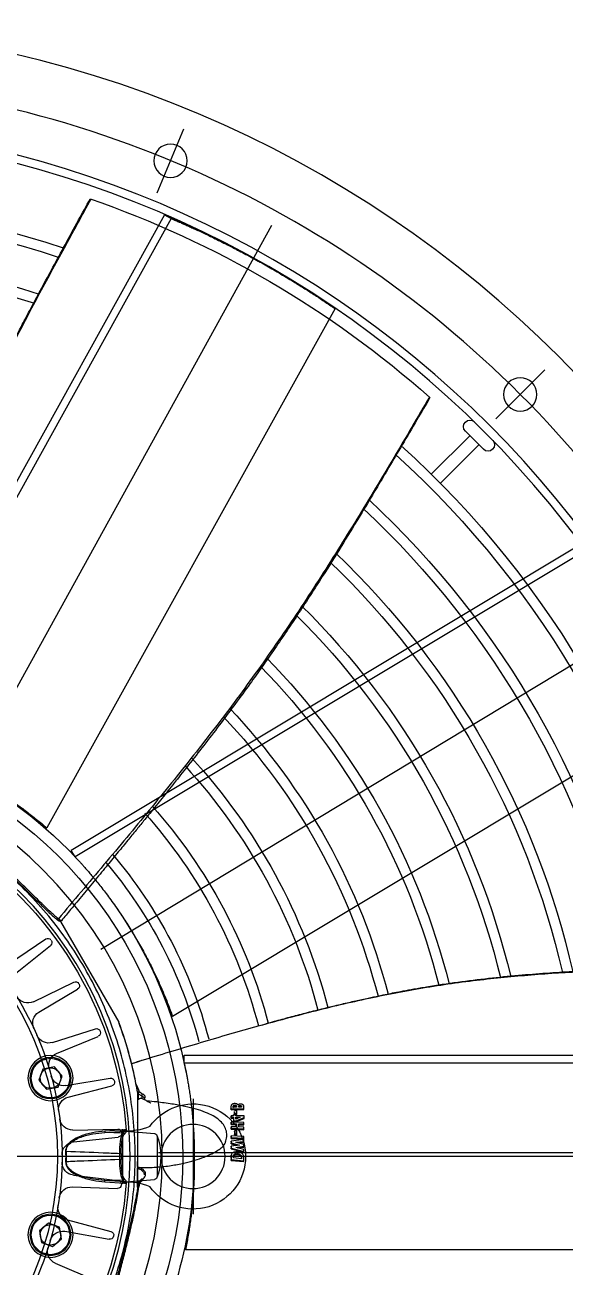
# Model space of a CAD drawing. Header units: millimetres. Extents: x 89978 to 501025, y -351975 to 835730.
# Drawn here: x 272341.7 to 272552.1, y -164184.6 to -163700.4 of the extents above; entities that cross this region are included whole.
import ezdxf

# ---------------------------------------------------------------- set-up
doc = ezdxf.new("R2010")
doc.units = ezdxf.units.MM
doc.header["$LTSCALE"] = 150
doc.linetypes.add('CENTER', pattern=[50.8, 31.75, -6.35, 6.35, -6.35])
doc.linetypes.add('DIVIDEX2', pattern=[63.5, 25.4, -12.7, 0, -12.7, 0, -12.7])
doc.layers.add('------00 Load Bank', color=3, linetype='Continuous')

# ---------------------------------------------------------------- blocks, each defined once
blk = doc.blocks.new('A$C02650c35')
at = {"color": 0, "linetype": 'CENTER'}
for p, q in [((522.5, 1085), (522.5, 0)), ((522.5, 936.62), (522.5, 726.69)), ((522.5, 936.62), (522.5, 726.69)), ((809.94, 829.94), (829.03, 849.03)), ((898.06, 698.06), (923, 708.39))]:
    blk.add_line(p, q, dxfattribs=at)
at = {"color": 0, "linetype": 'DIVIDEX2', "ltscale": 0.5}
for p, q in [((524, 698.6), (524, 956.84)), ((736.75, 897.15), (603.22, 676.12)), ((885.33, 742.6), (659.2, 617.89))]:
    blk.add_line(p, q, dxfattribs=at)
at = {"color": 0, "linetype": 'Continuous', "lineweight": 25}
for p, q in [((486.1, 940.54), (486.1, 709.05)), ((558.9, 940.25), (558.9, 708.56)), ((561.9, 940.25), (561.9, 708.56)), ((696.31, 902.43), (577.08, 704)), ((758.56, 864.7), (639.22, 666.09)), ((761.13, 863.15), (641.79, 664.55)), ((852.99, 767.31), (650.52, 655.07)), ((871.44, 737.43), (871.42, 737.48)), ((872.72, 735.12), (871.44, 737.43)), ((520.49, 731.8), (520.8, 731.84)), ((520.49, 731.8), (520.65, 731.8)), ((520.95, 726.8), (520.49, 731.8)), ((521.27, 726.84), (520.8, 731.84)), ((520.8, 731.84), (521.76, 731.84)), ((524.13, 731.8), (524.45, 731.84)), ((525.43, 726.8), (524.13, 731.8)), ((525.77, 726.83), (524.45, 731.84)), ((524.45, 731.84), (525.2, 731.83)), ((525.2, 731.83), (526.03, 728.64)), ((525.82, 729.48), (526.14, 731.8)), ((526.03, 728.64), (526.47, 731.83)), ((526.14, 731.8), (526.47, 731.83)), ((526.47, 731.83), (527.16, 731.83)), ((527.16, 731.83), (528.03, 728.64)), ((527.79, 729.52), (528.05, 731.8)), ((528.03, 728.64), (528.39, 731.83)), ((528.05, 731.8), (528.39, 731.83)), ((528.39, 731.83), (529.11, 731.82)), ((529.11, 731.82), (528.53, 726.83)), ((529.27, 731.8), (529.62, 731.82)), ((529.54, 726.8), (529.27, 731.8)), ((529.9, 726.82), (529.62, 731.82)), ((529.62, 731.82), (530.3, 731.82)), ((530.3, 731.82), (530.56, 726.82)), ((532.92, 731.8), (533.28, 731.81)), ((533.1, 726.8), (532.92, 731.8)), ((533.47, 726.81), (533.28, 731.81)), ((533.28, 731.81), (533.93, 731.81)), ((533.93, 731.81), (533.99, 729.89)), ((534.79, 731.8), (535.16, 731.81)), ((534.84, 729.87), (534.79, 731.8)), ((535.21, 729.89), (535.16, 731.81)), ((535.16, 731.81), (535.79, 731.81)), ((535.79, 731.81), (535.91, 726.81)), ((535.97, 728.73), (537.33, 731.92)), ((536.34, 728.74), (537.71, 731.93)), ((537.33, 731.92), (537.71, 731.93)), ((537.71, 731.93), (538.35, 731.93)), ((538.35, 731.93), (538.38, 728.66)), ((540.72, 726.8), (540.77, 731.8)), ((540.77, 731.8), (541.03, 731.8)), ((540.77, 731.8), (541.16, 731.79)), ((541.03, 731.8), (541.29, 731.8)), ((541.12, 726.79), (541.16, 731.79)), ((541.16, 731.79), (541.68, 731.79)), ((541.29, 731.8), (541.68, 731.79)), ((520.95, 726.8), (521.27, 726.84)), ((521.43, 726.8), (520.95, 726.8)), ((522.22, 726.84), (521.27, 726.84)), ((521.9, 726.8), (521.43, 726.8)), ((521.61, 730.9), (521.93, 730.94)), ((521.64, 730.94), (521.93, 727.74)), ((521.93, 730.94), (521.64, 730.94)), ((521.9, 726.8), (522.22, 726.84)), ((521.93, 727.74), (522.32, 727.74)), ((522.77, 730.5), (523.1, 730.54)), ((523.26, 729.24), (523.59, 729.28)), ((525.43, 726.8), (525.77, 726.83)), ((526.15, 726.8), (525.43, 726.8)), ((526.49, 726.83), (525.77, 726.83)), ((526.15, 726.8), (526.49, 726.83)), ((526.94, 730.06), (526.49, 726.83)), ((527.47, 726.8), (526.82, 729.2)), ((527.82, 726.83), (526.94, 730.06)), ((527.47, 726.8), (527.82, 726.83)), ((528.18, 726.8), (527.47, 726.8)), ((528.53, 726.83), (527.82, 726.83)), ((528.18, 726.8), (528.53, 726.83)), ((529.54, 726.8), (529.9, 726.82)), ((530.2, 726.8), (529.54, 726.8)), ((530.56, 726.82), (529.9, 726.82)), ((530.2, 726.8), (530.56, 726.82)), ((530.94, 729.04), (531.3, 729.06)), ((530.98, 728.21), (530.94, 729.04)), ((530.98, 728.21), (531.34, 728.23)), ((532.23, 728.21), (530.98, 728.21)), ((531.34, 728.23), (531.3, 729.06)), ((531.3, 729.06), (532.56, 729.06)), ((532.59, 728.23), (531.34, 728.23)), ((532.23, 728.21), (532.59, 728.23)), ((532.56, 729.06), (532.59, 728.23)), ((533.1, 726.8), (533.47, 726.81)), ((533.73, 726.8), (533.1, 726.8)), ((534.1, 726.81), (533.47, 726.81)), ((533.73, 726.8), (534.1, 726.81)), ((533.99, 729.89), (535.21, 729.89)), ((535.23, 728.99), (534.02, 728.99)), ((534.02, 728.99), (534.1, 726.81)), ((534.86, 728.97), (534.02, 728.97)), ((534.86, 728.97), (535.23, 728.99)), ((534.92, 726.8), (534.86, 728.97)), ((534.92, 726.8), (535.29, 726.81)), ((535.53, 726.8), (534.92, 726.8)), ((535.29, 726.81), (535.23, 728.99)), ((535.91, 726.81), (535.29, 726.81)), ((535.53, 726.8), (535.91, 726.81)), ((535.97, 728.73), (536.34, 728.74)), ((535.99, 727.82), (535.97, 728.73)), ((535.99, 727.82), (536.36, 727.83)), ((536.7, 727.82), (535.99, 727.82)), ((536.36, 727.83), (536.34, 728.74)), ((537.79, 727.83), (536.36, 727.83)), ((537.41, 727.82), (536.7, 727.82)), ((537.76, 730.36), (537.03, 728.66)), ((537.03, 728.66), (537.78, 728.66)), ((537.4, 728.65), (537.39, 729.5)), ((537.41, 727.82), (537.79, 727.83)), ((537.42, 726.8), (537.41, 727.82)), ((537.71, 726.8), (537.42, 726.8)), ((537.42, 726.8), (537.8, 726.8)), ((538.01, 726.8), (537.71, 726.8)), ((537.78, 728.66), (537.76, 730.36)), ((537.8, 726.8), (537.79, 727.83)), ((538.39, 726.8), (537.8, 726.8)), ((538.01, 726.8), (538.39, 726.8)), ((538.29, 727.82), (538.68, 727.82)), ((538.38, 728.66), (538.67, 728.66)), ((538.68, 727.82), (538.38, 727.83)), ((538.38, 727.83), (538.39, 726.8)), ((538.67, 728.66), (538.68, 727.82)), ((538.88, 728.21), (538.88, 729.04)), ((538.88, 729.04), (539.26, 729.04)), ((539.35, 728.21), (538.88, 728.21)), ((538.88, 728.21), (539.27, 728.21)), ((539.27, 728.21), (539.26, 729.04)), ((539.26, 729.04), (540.05, 729.04)), ((540.07, 728.2), (539.27, 728.21)), ((539.28, 728.21), (540.08, 728.2)), ((539.64, 729.04), (540, 729.04)), ((540, 729.04), (540.39, 729.04)), ((540.39, 729.04), (540.39, 728.2)), ((540.72, 726.8), (541.12, 726.79)), ((542, 726.79), (541.12, 726.79)), ((541.71, 728.97), (541.69, 727.69)), ((541.69, 727.69), (541.85, 727.69)), ((541.69, 727.69), (541.85, 727.69)), ((541.84, 728.97), (541.71, 728.97)), ((541.73, 730.89), (541.72, 729.8)), ((541.72, 729.8), (541.87, 729.8)), ((541.72, 729.8), (541.87, 729.8)), ((541.91, 730.89), (541.73, 730.89)), ((541.99, 730.37), (542.38, 730.36)), ((542.15, 728.28), (542.54, 728.27)), ((521.2, 712.5), (521.18, 712.5)), ((488.4, 709.05), (486.1, 709.05)), ((558.9, 708.56), (561.9, 708.56)), ((579.05, 702.82), (577.08, 704)), ((888.03, 703.5), (685.38, 591.17)), ((889.48, 700.88), (888.03, 703.5)), ((889.48, 700.88), (686.84, 588.55)), ((515.5, 692.92), (515.31, 692.93)), ((545.31, 692.93), (545.15, 692.92)), ((547.5, 690.4), (510.24, 690.4)), ((512.18, 690.65), (513.79, 692.06)), ((535.4, 690.47), (535.75, 690.4)), ((546.93, 690.67), (544.59, 690.67)), ((546.08, 692.07), (545.15, 692.07)), ((546.93, 690.67), (546.07, 692.07)), ((547.01, 690.67), (546.93, 690.67)), ((548.1, 690.29), (547.01, 690.67)), ((559.91, 691.76), (559.97, 691.97)), ((608.94, 688.89), (608.92, 688.89)), ((512.12, 685.34), (512.6, 685.38)), ((512.66, 677.63), (512.12, 685.34)), ((513.44, 684.65), (512.6, 685.38)), ((512.6, 685.38), (513.14, 677.67)), ((513.14, 677.67), (513.44, 684.65)), ((521.29, 683.34), (521.29, 684.04)), ((522.5, 683.34), (522.5, 662.6)), ((523.71, 683.34), (523.71, 684.04)), ((532.4, 685.38), (531.56, 684.65)), ((531.56, 684.65), (531.86, 677.67)), ((531.86, 677.67), (532.4, 685.38)), ((532.88, 685.34), (532.34, 677.63)), ((532.88, 685.34), (532.4, 685.38)), ((614.07, 660.42), (574.8, 683.09)), ((512.66, 677.63), (513.14, 677.67)), ((532.34, 677.63), (531.86, 677.67)), ((549.92, 664.71), (550.08, 663.91)), ((551.29, 665.1), (551.44, 664.32)), ((639.22, 666.09), (641.79, 664.55)), ((487.41, 657.27), (490.37, 660.82)), ((490.37, 660.82), (494.92, 660.02)), ((494.92, 660.02), (496.51, 655.69)), ((520.44, 662.37), (520.44, 662.58)), ((524.56, 662.37), (524.56, 662.58)), ((548.7, 654.89), (549.5, 659.44)), ((549.5, 659.44), (553.83, 661.03)), ((553.83, 661.03), (557.38, 658.07)), ((614.76, 659.08), (614.84, 659.04)), ((489, 652.93), (487.41, 657.27)), ((496.51, 655.69), (493.55, 652.14)), ((552.25, 651.93), (548.7, 654.89)), ((557.38, 658.07), (556.58, 653.52)), ((651.63, 653.06), (650.52, 655.07)), ((493.55, 652.14), (489, 652.93)), ((556.58, 653.52), (552.25, 651.93))]:
    blk.add_line(p, q, dxfattribs=at)
at = {"color": 0, "linetype": 'Continuous'}
for p, q in [((798.08, 828.69), (798.11, 828.71)), ((805.15, 818.08), (798.08, 825.15)), ((808.71, 818.11), (808.69, 818.08))]:
    blk.add_line(p, q, dxfattribs=at)
at = {"color": 0}
for p, q in [((799.85, 823.38), (784.83, 808.37)), ((803.38, 819.85), (788.37, 804.83)), ((530.26, 698), (514.74, 698)), ((512.5, 684.5), (513.56, 697.01)), ((532.5, 684.5), (531.44, 697.01)), ((522.5, 684.5), (511.89, 684.5)), ((515.24, 665.38), (513.14, 682.76)), ((533.11, 684.5), (522.5, 684.5)), ((528.2, 665.46), (530.08, 682.87)), ((532.8, 665.16), (533.2, 682.66)), ((493.33, 662.09), (490.23, 679.32)), ((497.83, 663.1), (493.28, 680)), ((510.65, 665.02), (510.03, 682.52)), ((545.64, 663.4), (549.98, 680.36)), ((550.15, 662.45), (553.04, 679.72)), ((480.92, 658.36), (474, 674.44)), ((562.61, 658.87), (569.32, 675.05)), ((566.94, 657.29), (572.25, 673.97)), ((578.77, 651.98), (587.71, 667.03)), ((582.83, 649.8), (590.46, 665.55)), ((593.78, 642.86), (604.77, 656.49)), ((597.48, 640.12), (607.28, 654.63))]:
    blk.add_line(p, q, dxfattribs=at)
at = {"color": 0, "linetype": 'CENTER', "ltscale": 3}
blk.add_line((545, 712), (500, 712), dxfattribs=at)
at = {"color": 0, "linetype": 'Continuous', "lineweight": 25, "flags": 128}
blk.add_lwpolyline([(522.69, 726.84), (522.85, 726.86), (523.02, 726.89)], dxfattribs=at)
at = {"color": 0}
for centre, radius in [((522.5, 542.5), 441), ((522.5, 542.5), 403), ((522.5, 542.5), 399.8), ((819.48, 839.48), 6.5), ((819.48, 839.48), 6.5), ((522.5, 712), 12.5), ((910.53, 703.23), 6.5), ((910.53, 703.23), 6.5), ((522.5, 542.5), 157.5), ((522.5, 542.5), 116.82)]:
    blk.add_circle(centre, radius, dxfattribs=at)
at = {"color": 0, "linetype": 'CENTER'}
blk.add_circle((522.5, 542.5), 420, dxfattribs=at)
blk.add_circle((522.5, 542.5), 420, dxfattribs=at)
at = {"color": 0, "linetype": 'Continuous', "lineweight": 25}
for centre, radius in [((522.5, 542.5), 145), ((491.96, 656.48), 8.8), ((491.96, 656.48), 8), ((491.96, 656.48), 7.6), ((553.04, 656.48), 8.8), ((553.04, 656.48), 8), ((553.04, 656.48), 7.6)]:
    blk.add_circle(centre, radius, dxfattribs=at)
at = {"color": 0}
for centre, radius, start, end in [((522.5, 542.5), 373.5, 42.1171, 78.6292), ((522.5, 542.5), 369.5, 42.2436, 78.5201), ((522.5, 542.5), 349.5, 42.9044, 77.9495), ((522.5, 542.5), 345.5, 43.0419, 77.8319), ((522.5, 542.5), 325.5, 43.7524, 77.2394), ((522.5, 542.5), 321.5, 43.8985, 77.1218), ((522.5, 542.5), 301.5, 44.6444, 76.5541), ((522.5, 542.5), 297.5, 44.7958, 76.4472), ((522.5, 542.5), 277.5, 45.5549, 75.9667), ((522.5, 542.5), 273.5, 45.7065, 75.8843), ((522.5, 542.5), 395, 19.1258, 41.5122), ((522.5, 542.5), 253.5, 46.465, 75.5604), ((522.5, 542.5), 249.5, 46.6173, 75.513), ((522.5, 542.5), 225.5, 47.5546, 75.3445), ((522.5, 542.5), 229.5, 47.3942, 75.3579), ((522.5, 542.5), 205.5, 48.3996, 75.3621), ((522.5, 542.5), 201.5, 48.3996, 75.3621), ((522.5, 712), 20.5, 304.6067, 235.3934), ((522.5, 542.5), 181.5, 49.5657, 75.3621), ((522.5, 542.5), 177.5, 49.7845, 75.3621), ((514.74, 696.8), 1.2, 89.9999, 169.9999), ((522.5, 678.18), 21.32, 66.4167, 113.5835), ((530.26, 696.8), 1.2, 10.0001, 89.9999), ((490.04, 686.44), 22.55, 355.4191, 22.6504), ((554.96, 686.44), 22.55, 157.3496, 184.581), ((511.53, 682.57), 1.5, 94.4788, 182.0188), ((511.65, 682.58), 1.5, 6.8882, 94.4282), ((531.57, 682.71), 1.5, 86.297, 173.8369), ((531.7, 682.7), 1.5, 358.7064, 86.2464), ((491.71, 679.58), 1.5, 102.6606, 190.2006), ((491.83, 679.61), 1.5, 15.07, 102.61), ((551.44, 679.99), 1.5, 78.1152, 165.6551), ((551.56, 679.96), 1.5, 350.5246, 78.0645), ((570.71, 674.47), 1.5, 69.9334, 157.4733), ((570.82, 674.43), 1.5, 342.3428, 69.8827), ((505.65, 664.84), 5, 277.8422, 2.0188), ((520.2, 665.98), 5, 186.8882, 271.0648), ((523.23, 666), 5, 269.6604, 353.8369), ((537.8, 665.05), 5, 178.7064, 262.883), ((540.8, 664.64), 5, 261.4785, 345.6551), ((589, 666.27), 1.5, 61.7515, 149.2915), ((589.11, 666.21), 1.5, 334.161, 61.7009), ((522.5, 542.5), 118.5, 90, 128.0234), ((488.41, 661.2), 5, 286.024, 10.2006), ((502.66, 664.4), 5, 195.07, 279.2466), ((522.5, 542.5), 118.5, 51.9766, 90), ((555.09, 661.62), 5, 170.5246, 254.7012), ((558, 660.79), 5, 253.2967, 337.4733), ((522.5, 542.5), 369.5, 342.2436, 18.5201), ((522.5, 542.5), 373.5, 342.1171, 18.6292), ((485.51, 660.33), 5, 203.2519, 287.4284), ((571.71, 655.77), 5, 162.3428, 246.5194), ((605.94, 655.54), 1.5, 53.5697, 141.1097), ((606.03, 655.47), 1.5, 325.9791, 53.5191), ((574.47, 654.53), 5, 245.1149, 329.2915), ((587.33, 647.62), 5, 154.161, 238.3375), ((522.5, 542.5), 349.5, 342.9044, 17.9495), ((522.5, 542.5), 353.5, 342.8241, 18.0662), ((522.5, 542.5), 353.5, 342.8241, 18.0662)]:
    blk.add_arc(centre, radius, start, end, dxfattribs=at)
at = {"color": 0, "linetype": 'Continuous'}
for centre, start, end in [((799.85, 826.92), 135, 225), ((799.88, 826.95), 45.7211, 135), ((806.95, 819.88), 315, 44.2789), ((806.92, 819.85), 225, 315)]:
    blk.add_arc(centre, 2.5, start, end, dxfattribs=at)
at = {"color": 0, "linetype": 'Continuous', "lineweight": 25}
for centre, radius, start, end in [((522.5, 542.5), 170, 86.2622, 117.3611), ((522.5, 542.5), 165.5, 0.0003, 205.5882), ((522.5, 542.5), 170, 55.2614, 78.9879), ((522.5, 542.5), 143.8, 94.0829, 145.9171), ((513.96, 684.65), 0.52, 97.0684, 180.3842), ((522.5, 542.5), 141.54, 89.5083, 90.4917), ((522.5, 542.5), 140.84, 90, 90.4917), ((522.5, 542.5), 140.84, 89.5083, 90), ((531.04, 684.65), 0.52, 359.6158, 82.9316), ((522.5, 542.5), 143.8, 34.0829, 85.9171), ((522.5, 542.5), 170, 25.2614, 46.6379), ((491.96, 656.48), 4, 140.1169, 200.1169), ((491.96, 656.48), 4, 80.1169, 140.1169), ((491.96, 656.48), 4, 20.1169, 80.1169), ((522.5, 542.5), 120.1, 90, 90.9834), ((522.5, 542.5), 119.89, 89.0166, 90.9834), ((522.5, 542.5), 120.1, 89.0166, 90), ((553.04, 656.48), 4, 110.1169, 170.1169), ((553.04, 656.48), 4, 50.1169, 110.1169), ((553.04, 656.48), 4, 350.1169, 50.1169), ((491.96, 656.48), 4, 200.1169, 260.1169), ((491.96, 656.48), 4, 260.1169, 320.1169), ((491.96, 656.48), 4, 320.1169, 20.1169), ((553.04, 656.48), 4, 170.1169, 230.1169), ((553.04, 656.48), 4, 290.1169, 350.1169), ((553.04, 656.48), 4, 230.1169, 290.1169)]:
    blk.add_arc(centre, radius, start, end, dxfattribs=at)
for points, knots in [([(573.49, 737.89), (575.35, 744.68), (579.23, 758.83), (584.32, 780.49), (588.63, 802.81), (591.64, 824.81), (593.62, 846.41), (594.87, 867.62), (595.66, 888.87), (596.17, 909.82), (596.5, 923.7), (596.66, 930.48)], [0, 0, 0, 0, 0.1081379, 0.2251135, 0.3413954, 0.4570616, 0.5657729, 0.6743483, 0.7829008, 0.8914823, 0.994843, 0.994843, 0.994843, 0.994843]), ([(573.57, 737.92), (573.75, 738.58), (574.51, 741.26), (575.79, 745.94), (577.42, 752.03), (579.04, 758.25), (580.54, 764.25), (581.92, 769.99), (583.13, 775.19), (584.19, 779.99), (585.06, 784.09), (585.76, 787.48), (586.39, 790.65), (587.05, 794.11), (587.82, 798.29), (589.05, 805.39), (590.51, 815.09), (591.99, 827.03), (593.14, 838.53), (594, 849.4), (594.55, 857.82), (594.91, 864.37), (595.18, 869.63), (595.45, 875.86), (595.73, 883.09), (596, 891.26), (596.26, 900.36), (596.52, 910.38), (596.76, 920.5), (596.94, 927.29), (597.02, 930.41)], [0, 0, 0, 0, 0.0105993, 0.042715, 0.074456, 0.1073437, 0.1413731, 0.1694151, 0.1979263, 0.223438, 0.2448649, 0.2622189, 0.2766961, 0.2944954, 0.3162608, 0.341978, 0.4051023, 0.466824, 0.5267457, 0.5825963, 0.6340774, 0.6563171, 0.6830925, 0.7149493, 0.751887, 0.7939052, 0.84012, 0.8912343, 0.9472267, 0.994836, 0.994836, 0.994836, 0.994836]), ([(818.28, 804.3), (815.39, 802.6), (809.22, 799), (800.15, 793.68), (791.45, 788.55), (783.85, 784.04), (777.37, 780.16), (769.58, 775.46), (760.06, 769.63), (747.64, 761.86), (734.39, 753.31), (720.42, 743.91), (706.09, 733.81), (691.23, 722.8), (678.95, 713.32), (669.63, 705.96), (663.64, 701.18), (658.2, 696.79), (653.6, 693.06), (649.52, 689.73), (645.5, 686.44), (641, 682.74), (635.9, 678.54), (630.35, 673.95), (624.56, 669.16), (619.21, 664.74), (615.82, 661.93), (614.38, 660.74)], [0.004054, 0.004054, 0.004054, 0.004054, 0.044055, 0.0892389, 0.1294144, 0.1645669, 0.1946506, 0.2196261, 0.2731864, 0.3280385, 0.3947317, 0.4616638, 0.5294155, 0.6044734, 0.683072, 0.7151603, 0.7467466, 0.7747501, 0.7989803, 0.8176563, 0.837837, 0.8611081, 0.8874794, 0.916906, 0.9473172, 0.9775846, 1, 1, 1, 1]), ([(818.46, 804.1), (810.63, 799.51), (794.69, 790.16), (770.79, 775.85), (746.91, 760.95), (723.47, 745.46), (700.78, 729.22), (678.82, 712.32), (657.39, 694.99), (636.21, 677.33), (622.16, 665.47), (615.12, 659.54)], [0.0040453, 0.0040453, 0.0040453, 0.0040453, 0.1120904, 0.224186, 0.3362006, 0.4480891, 0.5598872, 0.6697434, 0.7797254, 0.8898282, 1, 1, 1, 1]), ([(871.42, 737.48), (870.94, 738.34), (869.97, 740.05), (868.43, 742.73), (866.83, 745.48), (865.14, 748.31), (863.21, 751.5), (861, 755.06), (858.48, 759.03), (855.82, 763.1), (853.93, 765.9), (852.99, 767.31)], [0, 0, 0, 0, 0.098219, 0.196459, 0.294698, 0.393098, 0.491499, 0.618442, 0.745384, 0.872692, 1, 1, 1, 1]), ([(559.91, 691.77), (562.13, 699.15), (566.58, 713.9), (571.18, 729.26), (573.33, 737.29), (573.49, 737.89)], [0, 0, 0, 0, 0.481211, 0.961441, 1, 1, 1, 1]), ([(888.03, 703.5), (888.02, 703.51), (888.01, 703.53), (887.94, 703.7), (887.83, 703.97), (887.67, 704.34), (887.43, 704.87), (887.11, 705.61), (886.68, 706.61), (886.15, 707.79), (885.55, 709.15), (884.85, 710.7), (884.06, 712.42), (883.18, 714.33), (882.18, 716.44), (881.08, 718.76), (879.84, 721.29), (878.5, 724.01), (877.13, 726.71), (875.76, 729.37), (874.41, 731.95), (872.98, 734.62), (871.96, 736.49), (871.44, 737.43)], [0, 0, 0, 0, 0.03878, 0.077567, 0.116355, 0.1552, 0.194046, 0.245833, 0.297636, 0.34944, 0.401226, 0.453012, 0.504815, 0.556618, 0.608404, 0.662492, 0.7166, 0.770707, 0.824794, 0.868554, 0.912313, 0.956156, 1, 1, 1, 1]), ([(521.76, 731.84), (522.06, 731.83), (522.5, 731.82), (523.09, 731.62), (523.49, 731.32), (523.82, 730.9), (524.17, 730.24), (524.26, 729.65), (524.32, 729.27)], [0, 0, 0, 0, 0.250193, 0.375675, 0.500989, 0.626133, 0.751199, 1, 1, 1, 1]), ([(541.68, 731.79), (541.79, 731.79), (542.01, 731.79), (542.23, 731.73), (542.33, 731.7)], [0, 0, 0, 0, 0.500362, 1, 1, 1, 1]), ([(542.33, 731.7), (542.42, 731.65), (542.59, 731.56), (542.79, 731.28), (542.93, 730.91), (542.94, 730.62), (542.95, 730.48)], [0, 0, 0, 0, 0.250156, 0.500622, 0.750062, 1, 1, 1, 1]), ([(889.48, 700.88), (889.48, 700.89), (889.47, 700.91), (889.4, 701.08), (889.28, 701.35), (889.12, 701.72), (888.88, 702.26), (888.56, 703.01), (888.11, 704.01), (887.59, 705.21), (886.97, 706.59), (886.26, 708.16), (885.52, 709.76), (884.79, 711.35), (884.07, 712.87), (883.3, 714.5), (882.35, 716.48), (881.19, 718.86), (879.77, 721.72), (878.22, 724.78), (876.54, 728.04), (874.72, 731.47), (873.39, 733.91), (872.72, 735.12)], [0, 0, 0, 0, 0.038794, 0.077595, 0.116396, 0.155256, 0.194116, 0.245886, 0.297665, 0.349435, 0.401519, 0.453611, 0.505695, 0.544496, 0.583297, 0.622156, 0.661015, 0.717306, 0.773608, 0.829899, 0.886596, 0.943304, 1, 1, 1, 1]), ([(522.77, 730.5), (522.64, 730.6), (522.42, 730.78), (522.01, 730.88), (521.75, 730.89), (521.61, 730.9)], [0, 0, 0, 0, 0.360895, 0.640408, 1, 1, 1, 1]), ([(522.69, 726.84), (522.67, 726.84), (522.58, 726.82), (522.4, 726.81), (522.15, 726.8), (521.98, 726.8), (521.9, 726.8)], [0, 0, 0, 0, 0.063167, 0.373961, 0.686877, 1, 1, 1, 1]), ([(523.1, 730.54), (523.01, 730.61), (522.84, 730.76), (522.44, 730.91), (522.13, 730.93), (521.93, 730.94)], [0, 0, 0, 0, 0.248415, 0.498726, 1, 1, 1, 1]), ([(524.32, 729.27), (524.32, 728.9), (524.32, 728.34), (524.09, 727.68), (523.82, 727.29), (523.47, 726.99), (522.93, 726.84), (522.51, 726.84), (522.22, 726.84)], [0, 0, 0, 0, 0.247987, 0.37312, 0.497401, 0.622314, 0.747638, 1, 1, 1, 1]), ([(522.32, 727.74), (522.5, 727.74), (522.76, 727.75), (523.1, 727.85), (523.31, 728.03), (523.47, 728.29), (523.61, 728.7), (523.6, 729.05), (523.59, 729.28)], [0, 0, 0, 0, 0.250156, 0.375667, 0.500586, 0.625527, 0.750593, 1, 1, 1, 1]), ([(522.44, 727.75), (522.52, 727.75), (522.69, 727.76), (522.93, 727.92), (523.13, 728.2), (523.25, 728.58), (523.28, 728.94), (523.27, 729.17), (523.26, 729.24)], [0, 0, 0, 0, 0.132586, 0.315673, 0.49897, 0.682297, 0.897512, 1, 1, 1, 1]), ([(523.26, 729.24), (523.25, 729.36), (523.22, 729.67), (523.07, 730.13), (522.86, 730.38), (522.77, 730.5)], [0, 0, 0, 0, 0.245128, 0.668238, 1, 1, 1, 1]), ([(523.59, 729.28), (523.56, 729.52), (523.51, 729.87), (523.31, 730.29), (523.17, 730.46), (523.1, 730.54)], [0, 0, 0, 0, 0.498415, 0.74902, 1, 1, 1, 1]), ([(541.46, 727.69), (541.61, 727.69), (541.8, 727.7), (542.01, 727.84), (542.1, 727.97), (542.14, 728.12), (542.15, 728.23), (542.15, 728.28)], [0, 0, 0, 0, 0.5, 0.655867, 0.776779, 0.898139, 1, 1, 1, 1]), ([(542.15, 728.28), (542.14, 728.37), (542.14, 728.53), (542.06, 728.71), (541.95, 728.85), (541.82, 728.93), (541.73, 728.93), (541.71, 728.94)], [0, 0, 0, 0, 0.249514, 0.425336, 0.599722, 0.883024, 1, 1, 1, 1]), ([(541.72, 729.86), (541.73, 729.86), (541.78, 729.87), (541.85, 729.95), (541.93, 730.07), (541.98, 730.23), (541.98, 730.33), (541.99, 730.37)], [0, 0, 0, 0, 0.075084, 0.326607, 0.580052, 0.817178, 1, 1, 1, 1]), ([(541.99, 730.37), (541.98, 730.44), (541.98, 730.56), (541.92, 730.71), (541.87, 730.76), (541.84, 730.79)], [0, 0, 0, 0, 0.417609, 0.726108, 1, 1, 1, 1]), ([(542.54, 728.27), (542.54, 728.33), (542.54, 728.46), (542.49, 728.63), (542.41, 728.77), (542.27, 728.89), (542.08, 728.96), (541.92, 728.96), (541.84, 728.97)], [0, 0, 0, 0, 0.124117, 0.249017, 0.374429, 0.499969, 0.74996, 1, 1, 1, 1]), ([(541.85, 727.69), (542, 727.69), (542.18, 727.69), (542.39, 727.81), (542.48, 727.93), (542.53, 728.09), (542.54, 728.21), (542.54, 728.27)], [0, 0, 0, 0, 0.4958995, 0.6207322, 0.7464139, 0.8725816, 1, 1, 1, 1]), ([(541.87, 729.8), (541.93, 729.8), (542.04, 729.81), (542.18, 729.88), (542.28, 729.98), (542.33, 730.09), (542.37, 730.22), (542.37, 730.31), (542.38, 730.36)], [0, 0, 0, 0, 0.249435, 0.499226, 0.624652, 0.749536, 0.873948, 1, 1, 1, 1]), ([(542.38, 730.36), (542.38, 730.4), (542.37, 730.49), (542.34, 730.61), (542.29, 730.72), (542.21, 730.82), (542.07, 730.88), (541.96, 730.89), (541.91, 730.89)], [0, 0, 0, 0, 0.123522, 0.248139, 0.370579, 0.498886, 0.748791, 1, 1, 1, 1]), ([(543.1, 728.23), (543.1, 728.18), (543.09, 727.96), (543.03, 727.65), (542.9, 727.33), (542.75, 727.1), (542.58, 726.93), (542.33, 726.8), (542.13, 726.79), (542, 726.79)], [0, 0, 0, 0, 0.06266, 0.249252, 0.373609, 0.4986, 0.623723, 0.748551, 1, 1, 1, 1]), ([(542.95, 730.48), (542.95, 730.43), (542.94, 730.34), (542.92, 730.15), (542.86, 729.92), (542.74, 729.7), (542.65, 729.58), (542.6, 729.52)], [0, 0, 0, 0, 0.125463, 0.250126, 0.499927, 0.74927, 1, 1, 1, 1]), ([(542.6, 729.52), (542.68, 729.45), (542.82, 729.32), (542.99, 729.02), (543.09, 728.64), (543.1, 728.37), (543.1, 728.23)], [0, 0, 0, 0, 0.24872, 0.498434, 0.748708, 1, 1, 1, 1]), ([(518.14, 691.07), (518.17, 693.31), (518.24, 697.5), (518.89, 703.28), (519.8, 708.25), (520.92, 712.53), (522.16, 716.17), (523.47, 719.21), (524.78, 721.61), (526.03, 723.37), (527.31, 724.39), (528.91, 724.93), (530.78, 725.29), (532.96, 724.96), (534.96, 723.93), (536.78, 722.2), (538.39, 719.8), (539.8, 716.75), (541.03, 713.05), (542.1, 708.66), (543.01, 703.54), (543.68, 698.6), (543.99, 695.36), (544.1, 694.11)], [0, 0, 0, 0, 0.080739, 0.151235, 0.213353, 0.268442, 0.318269, 0.361669, 0.398556, 0.428698, 0.452315, 0.472715, 0.51153, 0.548468, 0.58504, 0.622842, 0.663507, 0.708451, 0.759052, 0.815438, 0.879842, 0.953818, 1, 1, 1, 1]), ([(521.18, 712.5), (520.22, 712.5), (518.29, 712.5), (515.26, 712.45), (512.15, 712.33), (508.93, 712.15), (505.23, 711.87), (501.78, 711.53), (498.61, 711.15), (496.2, 710.82), (493.74, 710.45), (491.23, 710.03), (488.69, 709.57), (486.97, 709.22), (486.1, 709.05)], [0, 0, 0, 0, 0.09594, 0.191903, 0.287866, 0.384015, 0.480164, 0.609768, 0.674639, 0.73951, 0.804594, 0.869678, 0.934839, 1, 1, 1, 1]), ([(558.9, 708.56), (558.88, 708.56), (558.86, 708.57), (558.68, 708.61), (558.38, 708.67), (557.97, 708.76), (557.38, 708.88), (556.56, 709.05), (555.46, 709.28), (554.15, 709.53), (552.63, 709.81), (550.91, 710.11), (548.98, 710.43), (546.85, 710.75), (544.48, 711.08), (541.86, 711.4), (538.99, 711.71), (535.9, 711.98), (532.86, 712.19), (529.92, 712.35), (527.14, 712.44), (524.66, 712.5), (523.06, 712.49), (522.47, 712.49)], [0, 0, 0, 0, 0.039863, 0.079734, 0.119605, 0.159539, 0.199473, 0.252709, 0.305962, 0.359217, 0.412452, 0.465686, 0.518937, 0.572189, 0.625422, 0.681079, 0.736756, 0.792433, 0.848089, 0.890491, 0.932892, 0.975374, 1, 1, 1, 1]), ([(608.92, 688.89), (608.1, 689.39), (606.45, 690.39), (603.83, 691.9), (601.1, 693.41), (598.24, 694.91), (594.93, 696.57), (591.79, 698.06), (588.88, 699.36), (586.64, 700.32), (584.34, 701.27), (581.98, 702.2), (579.57, 703.12), (577.91, 703.71), (577.08, 704)], [0, 0, 0, 0, 0.09594, 0.191903, 0.287866, 0.384015, 0.480164, 0.609768, 0.674639, 0.73951, 0.804594, 0.869678, 0.934839, 1, 1, 1, 1]), ([(512.16, 691.22), (512.42, 691.45), (512.93, 691.89), (513.44, 692.33), (513.69, 692.55)], [0, 0, 0, 0, 0.499828, 1, 1, 1, 1]), ([(513.69, 692.55), (514.05, 692.85), (514.6, 693.3), (515.46, 693.54), (516.15, 693.5), (516.81, 693.19), (517.38, 692.62), (517.84, 691.89), (518.04, 691.34), (518.14, 691.07)], [0, 0, 0, 0, 0.246799, 0.37212, 0.497923, 0.623252, 0.748966, 0.874706, 1, 1, 1, 1]), ([(513.79, 692.06), (513.8, 692.06), (513.81, 692.07), (513.83, 692.1), (513.84, 692.14), (513.84, 692.2), (513.81, 692.34), (513.74, 692.47), (513.69, 692.55)], [0, 0, 0, 0, 0.0419084, 0.1361676, 0.2303621, 0.3283968, 0.5406618, 1, 1, 1, 1]), ([(517.71, 690.91), (517.61, 691.16), (517.41, 691.65), (516.97, 692.27), (516.42, 692.71), (515.9, 692.92), (515.59, 692.92), (515.5, 692.92)], [0, 0, 0, 0, 0.2364693, 0.4649886, 0.6844481, 0.8981668, 1, 1, 1, 1]), ([(544.46, 690.4), (544.72, 690.65), (545.19, 691.07), (545.27, 691.77), (545.09, 692.4), (544.8, 692.94), (544.53, 693.4), (544.34, 693.71), (544.15, 694.02), (543.97, 694.33), (543.8, 694.62), (543.6, 695), (543.41, 695.38), (543.32, 695.59), (543.33, 695.57), (543.33, 695.56)], [0, 0, 0, 0, 0.262295, 0.455554, 0.590671, 0.681426, 0.714569, 0.742061, 0.766203, 0.789458, 0.813958, 0.840345, 0.898886, 0.968766, 1, 1, 1, 1]), ([(544.89, 692.75), (544.95, 692.88), (545.12, 693.21), (545.46, 693.43), (545.83, 693.43), (546.29, 693.15), (546.58, 692.73), (546.76, 692.45)], [0, 0, 0, 0, 0.1113461, 0.289132, 0.4681523, 0.6466755, 1, 1, 1, 1]), ([(546.07, 692.07), (545.91, 692.34), (545.66, 692.74), (545.4, 692.88), (545.31, 692.93)], [0, 0, 0, 0, 0.6766097, 1, 1, 1, 1]), ([(546.76, 692.45), (546.74, 692.37), (546.71, 692.26), (546.61, 692.14), (546.52, 692.06), (546.41, 692.02), (546.25, 692.02), (546.15, 692.05), (546.07, 692.07)], [0, 0, 0, 0, 0.260789, 0.385023, 0.499995, 0.615046, 0.739437, 1, 1, 1, 1]), ([(546.76, 692.45), (546.9, 692.22), (547.18, 691.78), (547.44, 691.33), (547.57, 691.11)], [0, 0, 0, 0, 0.4997355, 1, 1, 1, 1]), ([(375.53, 542.5), (375.57, 539.99), (375.64, 534.97), (376.24, 527.44), (377.21, 519.94), (378.7, 511.75), (380.85, 502.91), (383.83, 493.49), (387.45, 484.25), (391.7, 475.24), (396.94, 465.85), (403.29, 456.25), (410.93, 446.56), (419.44, 437.47), (428.68, 429.14), (438.58, 421.64), (448.99, 415.04), (460.04, 409.27), (471.5, 404.47), (483.3, 400.68), (495.31, 397.89), (507.63, 396.11), (520.05, 395.38), (532.47, 395.7), (544.72, 397.05), (556.95, 399.44), (568.89, 402.86), (580.48, 407.27), (591.61, 412.59), (602.35, 418.9), (612.51, 426.09), (621.98, 434.08), (630.71, 442.79), (638.75, 452.29), (645.96, 462.44), (652.27, 473.13), (657.62, 484.24), (662.07, 495.88), (665.17, 506.67), (667.23, 516.46), (668.52, 525.06), (669.3, 533.76), (669.54, 542.09), (669.34, 550.03), (668.76, 557.56), (667.79, 565.06), (666.16, 574.05), (663.54, 584.43), (659.53, 596.1), (654.52, 607.49), (648.55, 618.41), (641.7, 628.77), (634.06, 638.45), (625.54, 647.54), (616.32, 655.86), (606.44, 663.35), (596.02, 669.96), (584.98, 675.73), (573.51, 680.52), (561.69, 684.33), (549.67, 687.11), (537.34, 688.9), (524.95, 689.62), (512.53, 689.3), (500.28, 687.95), (488.05, 685.56), (476.11, 682.14), (464.5, 677.73), (453.38, 672.4), (442.64, 666.09), (432.49, 658.91), (423.02, 650.92), (414.29, 642.21), (406.25, 632.71), (399.04, 622.55), (392.74, 611.88), (387.39, 600.77), (382.94, 589.14), (379.83, 578.33), (377.77, 568.54), (376.49, 559.94), (375.68, 551.24), (375.58, 545.42), (375.53, 542.5)], [0, 0, 0, 0, 0.008148, 0.016329, 0.024509, 0.032722, 0.04336, 0.054073, 0.064787, 0.075604, 0.086421, 0.0997, 0.112979, 0.126448, 0.140113, 0.153362, 0.166751, 0.18014, 0.193805, 0.207084, 0.220364, 0.233832, 0.247498, 0.260747, 0.274136, 0.287525, 0.30119, 0.314439, 0.327781, 0.341217, 0.354882, 0.368162, 0.381441, 0.39491, 0.408575, 0.421824, 0.435213, 0.448602, 0.462267, 0.471652, 0.481085, 0.490519, 0.500003, 0.508151, 0.516332, 0.524512, 0.532725, 0.546005, 0.559284, 0.572753, 0.586418, 0.599667, 0.613056, 0.626445, 0.64011, 0.653359, 0.666701, 0.680137, 0.693803, 0.707051, 0.720441, 0.73383, 0.747495, 0.760744, 0.774133, 0.787522, 0.801187, 0.814436, 0.827825, 0.841214, 0.85488, 0.868159, 0.881438, 0.894907, 0.908572, 0.921851, 0.93513, 0.948599, 0.962264, 0.971649, 0.981082, 0.990516, 1, 1, 1, 1]), ([(467.45, 681.24), (467.94, 681.32), (468.94, 681.48), (471.06, 681.9), (474.76, 682.84), (479.89, 684.13), (485.77, 685.65), (492.04, 687.21), (498.66, 688.73), (505.6, 690.15), (509.98, 690.87), (512.16, 691.22)], [0, 0, 0, 0, 0.031208, 0.063948, 0.128136, 0.253531, 0.37911, 0.503481, 0.668872, 0.834848, 1, 1, 1, 1]), ([(511.98, 690.67), (511.34, 690.57), (510.02, 690.36), (507.92, 690), (505.63, 689.59), (503.29, 689.14), (501.32, 688.73), (499.77, 688.41), (498.55, 688.14), (497.26, 687.86), (495.88, 687.55), (494.43, 687.21), (492.9, 686.86), (491.43, 686.5), (489.86, 686.12), (488, 685.66), (485.81, 685.1), (483.58, 684.53), (481.63, 684.03), (479.92, 683.59), (478.36, 683.19), (476.85, 682.8), (475.34, 682.42), (473.96, 682.07), (472.75, 681.77), (471.71, 681.51), (470.79, 681.3), (469.96, 681.12), (469.2, 680.98), (468.48, 680.86), (467.99, 680.78), (467.74, 680.74)], [0, 0, 0, 0, 0.049094, 0.102093, 0.159038, 0.21996, 0.27448, 0.301995, 0.33101, 0.361541, 0.393603, 0.427211, 0.462382, 0.499132, 0.527423, 0.568929, 0.623911, 0.672564, 0.714497, 0.749584, 0.781124, 0.812494, 0.843715, 0.874803, 0.897512, 0.917804, 0.937796, 0.953294, 0.968781, 0.984376, 1, 1, 1, 1]), ([(517.93, 690.38), (517.03, 690.38), (514.76, 690.38), (512.11, 690.38), (510.54, 690.38), (510.15, 690.38)], [0, 0, 0, 0, 0.331541, 0.833602, 1, 1, 1, 1]), ([(510.5, 690.43), (510.75, 690.43), (512.21, 690.43), (514.74, 690.43), (517.02, 690.43), (517.93, 690.43)], [0, 0, 0, 0, 0.113791, 0.650536, 1, 1, 1, 1]), ([(511.98, 690.67), (512.02, 690.67), (512.1, 690.67), (512.2, 690.68), (512.26, 690.71), (512.29, 690.76), (512.31, 690.8), (512.31, 690.85), (512.28, 691), (512.21, 691.13), (512.16, 691.22)], [0, 0, 0, 0, 0.135828, 0.265412, 0.386223, 0.443735, 0.500875, 0.570623, 0.675657, 1, 1, 1, 1]), ([(517.71, 690.91), (517.75, 690.92), (517.83, 690.94), (517.95, 690.99), (518.06, 691.03), (518.11, 691.06), (518.14, 691.07)], [0, 0, 0, 0, 0.247953, 0.499999, 0.75231, 1, 1, 1, 1]), ([(517.93, 690.43), (517.89, 690.51), (517.8, 690.66), (517.74, 690.82), (517.71, 690.91)], [0, 0, 0, 0, 0.474086, 1, 1, 1, 1]), ([(517.93, 690.43), (517.93, 690.43), (517.97, 690.43), (518.08, 690.44), (518.49, 690.44), (519.43, 690.42), (520.79, 690.44), (521.85, 690.46), (522.33, 690.47)], [0, 0, 0, 0, 0.000014, 0.027847, 0.077877, 0.276594, 0.677195, 1, 1, 1, 1]), ([(518.14, 691.07), (518.16, 690.96), (518.19, 690.78), (518.19, 690.6), (518.21, 690.53), (518.23, 690.51), (518.24, 690.5), (518.28, 690.5), (518.36, 690.51), (518.56, 690.52), (519.23, 690.55), (520.57, 690.57), (521.78, 690.51), (522.49, 690.47)], [0, 0, 0, 0, 0.068571, 0.109362, 0.113504, 0.117198, 0.121159, 0.126092, 0.139044, 0.171949, 0.24634, 0.557434, 1, 1, 1, 1]), ([(522.33, 690.47), (522.38, 690.47), (522.44, 690.47), (522.49, 690.47), (522.49, 690.47)], [0, 0, 0, 0, 0.99964, 1, 1, 1, 1]), ([(522.33, 690.4), (522.33, 690.41), (522.33, 690.43), (522.33, 690.45), (522.33, 690.46), (522.33, 690.47)], [0, 0, 0, 0, 0.2440913, 0.6583838, 1, 1, 1, 1]), ([(522.49, 690.47), (522.5, 690.47), (522.92, 690.47), (523.75, 690.47), (524.98, 690.47), (526.2, 690.47), (527.7, 690.47), (529.44, 690.47), (531.43, 690.47), (533.38, 690.47), (535.24, 690.47), (537, 690.47), (538.64, 690.47), (540.16, 690.47), (541.56, 690.47), (542.84, 690.47), (543.99, 690.47), (544.98, 690.47), (545.81, 690.48), (546.47, 690.47), (546.97, 690.47), (547.28, 690.47), (547.43, 690.47), (547.39, 690.47), (547.26, 690.47), (547.08, 690.47), (546.83, 690.47), (546.52, 690.47), (546.25, 690.47), (546.12, 690.47)], [0, 0, 0, 0, 0.00057, 0.026589, 0.052668, 0.078936, 0.105271, 0.149109, 0.193251, 0.238348, 0.283774, 0.327649, 0.371526, 0.415722, 0.459397, 0.503376, 0.54831, 0.593575, 0.637402, 0.681544, 0.726653, 0.772095, 0.815934, 0.86008, 0.887906, 0.915811, 0.943954, 0.972176, 1, 1, 1, 1]), ([(546.12, 690.47), (546.12, 690.47), (545.79, 690.46), (545.27, 690.42), (544.66, 690.42), (544.48, 690.44), (544.46, 690.44), (544.46, 690.44)], [0, 0, 0, 0, 0.000014, 0.721883, 0.941695, 0.994395, 1, 1, 1, 1]), ([(547.57, 691.11), (547.55, 691.02), (547.51, 690.91), (547.42, 690.8), (547.36, 690.75), (547.29, 690.7), (547.19, 690.68), (547.09, 690.67), (547.04, 690.67), (547.01, 690.67)], [0, 0, 0, 0, 0.339906, 0.441459, 0.499633, 0.619848, 0.742941, 0.870108, 1, 1, 1, 1]), ([(547.5, 690.4), (549.81, 689.98), (554.43, 689.14), (561.29, 687.45), (568.1, 685.48), (572.57, 683.88), (574.8, 683.09)], [0, 0, 0, 0, 0.24861, 0.497769, 0.748603, 1, 1, 1, 1]), ([(547.57, 691.11), (548.67, 690.75), (549.88, 690.36), (550.79, 689.8), (550.87, 689.75)], [0, 0, 0, 0, 0.9063, 1, 1, 1, 1]), ([(558.63, 688.04), (558.76, 688.43), (559.03, 689.17), (559.47, 690.45), (559.76, 691.31), (559.9, 691.76)], [0, 0, 0, 0, 0.345184, 0.660587, 1, 1, 1, 1]), ([(558.63, 688.04), (558.64, 688.1), (558.84, 688.64), (559.28, 689.91), (559.69, 691.15), (559.9, 691.76)], [0, 0, 0, 0, 0.049764, 0.525006, 1, 1, 1, 1]), ([(559.91, 691.77), (559.91, 691.77), (559.92, 691.76), (559.9, 691.76), (559.9, 691.76)], [0, 0, 0, 0, 0.761057, 1, 1, 1, 1]), ([(639.22, 666.09), (639.21, 666.1), (639.2, 666.12), (639.06, 666.25), (638.84, 666.45), (638.53, 666.74), (638.09, 667.16), (637.48, 667.72), (636.65, 668.48), (635.65, 669.37), (634.5, 670.4), (633.18, 671.54), (631.69, 672.81), (630.03, 674.18), (628.16, 675.68), (626.09, 677.31), (623.78, 679.05), (621.27, 680.87), (618.78, 682.62), (616.34, 684.26), (614.01, 685.78), (611.55, 687.32), (609.81, 688.36), (608.94, 688.89)], [0, 0, 0, 0, 0.039164, 0.078335, 0.117506, 0.15674, 0.195974, 0.248275, 0.300595, 0.352915, 0.405217, 0.457516, 0.509834, 0.562151, 0.61445, 0.669131, 0.723831, 0.778531, 0.833211, 0.874869, 0.916526, 0.958263, 1, 1, 1, 1]), ([(512.12, 685.34), (512.12, 685.46), (512.12, 685.66), (512.22, 685.85), (512.26, 685.93)], [0, 0, 0, 0, 0.5379568, 1, 1, 1, 1]), ([(512.26, 685.93), (512.28, 685.94), (512.35, 685.94), (512.43, 685.94), (512.52, 685.94), (512.6, 685.94), (512.68, 685.94), (512.75, 685.93), (512.83, 685.93), (512.89, 685.92), (512.94, 685.91), (513, 685.91), (513.03, 685.9), (513.05, 685.9), (513.05, 685.9)], [0, 0, 0, 0, 0.069212, 0.2097706, 0.2811713, 0.3786196, 0.4768578, 0.5771423, 0.6779561, 0.7569079, 0.8359917, 0.9153568, 0.9947774, 1, 1, 1, 1]), ([(513.05, 685.9), (513.04, 685.9), (513.02, 685.9), (512.98, 685.89), (512.94, 685.88), (512.89, 685.87), (512.84, 685.85), (512.79, 685.82), (512.75, 685.79), (512.71, 685.75), (512.68, 685.7), (512.65, 685.67), (512.64, 685.63), (512.62, 685.59), (512.61, 685.55), (512.6, 685.51), (512.6, 685.46), (512.6, 685.42), (512.6, 685.39), (512.6, 685.38)], [0, 0, 0, 0, 0.0374453, 0.1128894, 0.1509386, 0.201822, 0.3054617, 0.3584232, 0.4086323, 0.5113057, 0.563965, 0.6162066, 0.6689549, 0.7232614, 0.778079, 0.8324879, 0.887335, 0.9434671, 1, 1, 1, 1]), ([(513.05, 685.9), (513.1, 685.85), (513.38, 685.61), (513.66, 685.37), (513.89, 685.17)], [0, 0, 0, 0, 0.172781, 1, 1, 1, 1]), ([(521.29, 683.34), (521.1, 683.34), (520.51, 683.34), (519.73, 683.36), (518.93, 683.4), (518.09, 683.45), (517.25, 683.53), (516.48, 683.64), (515.94, 683.73), (515.44, 683.83), (514.98, 683.94), (514.56, 684.07), (514.2, 684.2), (513.89, 684.34), (513.63, 684.49), (513.5, 684.59), (513.44, 684.65)], [0, 0, 0, 0, 0.053942, 0.163293, 0.218797, 0.282315, 0.411672, 0.477663, 0.541788, 0.606376, 0.67241, 0.738939, 0.803045, 0.867598, 0.933556, 1, 1, 1, 1]), ([(513.89, 685.17), (514.19, 684.99), (514.79, 684.63), (516.67, 684.26), (518.92, 684.05), (520.54, 684.04), (521.29, 684.04)], [0, 0, 0, 0, 0.26088, 0.522101, 0.781009, 1, 1, 1, 1]), ([(521.29, 683.34), (521.1, 678.69), (520.81, 671.78), (520.53, 664.86), (520.44, 662.58)], [0, 0, 0, 0, 0.671221, 1, 1, 1, 1]), ([(523.71, 684.04), (524.55, 684.04), (526.22, 684.06), (528.45, 684.28), (530.24, 684.64), (530.82, 684.99), (531.11, 685.17)], [0, 0, 0, 0, 0.246578, 0.492779, 0.743923, 1, 1, 1, 1]), ([(531.56, 684.65), (531.5, 684.6), (531.38, 684.49), (531.13, 684.35), (530.83, 684.21), (530.48, 684.08), (530.08, 683.96), (529.65, 683.85), (529.17, 683.75), (528.66, 683.66), (527.94, 683.56), (527.16, 683.47), (526.33, 683.41), (525.48, 683.36), (524.6, 683.34), (523.93, 683.34), (523.71, 683.34)], [0, 0, 0, 0, 0.0629622, 0.1263465, 0.1910592, 0.2562304, 0.3179633, 0.3800978, 0.4435048, 0.5073557, 0.5678618, 0.6908195, 0.7534217, 0.8139944, 0.9372043, 1, 1, 1, 1]), ([(524.56, 662.58), (524.37, 667.38), (524.08, 674.3), (523.8, 681.22), (523.71, 683.34)], [0, 0, 0, 0, 0.693115, 1, 1, 1, 1]), ([(531.11, 685.17), (531.19, 685.24), (531.47, 685.48), (531.75, 685.72), (531.95, 685.9)], [0, 0, 0, 0, 0.290347, 1, 1, 1, 1]), ([(531.95, 685.9), (531.95, 685.9), (532.02, 685.91), (532.18, 685.93), (532.45, 685.95), (532.65, 685.94), (532.74, 685.93)], [0, 0, 0, 0, 0.005237, 0.322719, 0.719013, 1, 1, 1, 1]), ([(532.4, 685.38), (532.4, 685.44), (532.4, 685.55), (532.33, 685.71), (532.21, 685.82), (532.08, 685.89), (531.98, 685.89), (531.95, 685.9)], [0, 0, 0, 0, 0.2219136, 0.4357525, 0.6411429, 0.8486387, 1, 1, 1, 1]), ([(532.74, 685.93), (532.78, 685.85), (532.88, 685.66), (532.88, 685.46), (532.88, 685.34)], [0, 0, 0, 0, 0.462043, 1, 1, 1, 1]), ([(520.44, 662.37), (520.01, 662.41), (519.16, 662.49), (517.74, 663.28), (516.43, 664.64), (515.31, 666.47), (514.14, 669.21), (513.11, 672.94), (512.81, 676.07), (512.66, 677.63)], [0, 0, 0, 0, 0.069548, 0.138757, 0.259148, 0.373287, 0.487735, 0.74354, 1, 1, 1, 1]), ([(513.14, 677.67), (513.28, 676.12), (513.56, 673.03), (514.51, 669.35), (515.61, 666.64), (516.66, 664.83), (517.89, 663.48), (519.22, 662.7), (520.03, 662.62), (520.44, 662.58)], [0, 0, 0, 0, 0.259237, 0.517851, 0.632444, 0.746728, 0.865547, 0.932898, 1, 1, 1, 1]), ([(524.56, 662.58), (524.68, 662.58), (525.05, 662.59), (525.64, 662.72), (526.52, 663.11), (527.78, 664.1), (529.07, 665.96), (530.4, 669.02), (531.43, 672.95), (531.72, 676.09), (531.86, 677.67)], [0, 0, 0, 0, 0.019153, 0.0626587, 0.0994986, 0.1796744, 0.3259207, 0.4728115, 0.736059, 1, 1, 1, 1]), ([(532.34, 677.63), (532.19, 676.04), (531.88, 672.85), (530.77, 668.88), (529.35, 665.78), (527.97, 663.89), (526.42, 662.74), (525.31, 662.38), (524.68, 662.37), (524.56, 662.37)], [0, 0, 0, 0, 0.2612454, 0.5217632, 0.6682522, 0.8155387, 0.8974444, 0.9801263, 1, 1, 1, 1]), ([(717.2, 596.04), (724.02, 597.82), (738.21, 601.54), (759.51, 607.96), (781, 615.39), (801.55, 623.78), (821.26, 632.86), (840.25, 642.38), (859.05, 652.33), (877.44, 662.36), (889.63, 669.02), (895.58, 672.26)], [0, 0, 0, 0, 0.1081379, 0.2251135, 0.3413954, 0.4570616, 0.5657729, 0.6743483, 0.7829008, 0.8914823, 0.994843, 0.994843, 0.994843, 0.994843]), ([(717.27, 595.99), (717.94, 596.16), (720.64, 596.84), (725.33, 598.07), (731.42, 599.7), (737.61, 601.41), (743.56, 603.11), (749.22, 604.78), (754.33, 606.34), (759.02, 607.82), (763, 609.11), (766.29, 610.21), (769.35, 611.25), (772.68, 612.4), (776.68, 613.83), (783.44, 616.31), (792.57, 619.89), (803.65, 624.59), (814.19, 629.34), (824.03, 634.02), (831.6, 637.77), (837.45, 640.72), (842.14, 643.13), (847.68, 646), (854.07, 649.37), (861.28, 653.23), (869.29, 657.55), (878.1, 662.34), (886.99, 667.19), (892.96, 670.43), (895.7, 671.92)], [0, 0, 0, 0, 0.0105993, 0.042715, 0.074456, 0.1073437, 0.1413731, 0.1694151, 0.1979263, 0.223438, 0.2448649, 0.2622189, 0.2766961, 0.2944954, 0.3162608, 0.341978, 0.4051023, 0.466824, 0.5267457, 0.5825963, 0.6340774, 0.6563171, 0.6830925, 0.7149493, 0.751887, 0.7939052, 0.84012, 0.8912343, 0.9472267, 0.994836, 0.994836, 0.994836, 0.994836]), ([(614.38, 660.74), (614.31, 660.68), (614.15, 660.52), (614.11, 660.28), (614.16, 660.01), (614.28, 659.75), (614.48, 659.43), (614.66, 659.2), (614.76, 659.08)], [0, 0, 0, 0, 0.155051, 0.370128, 0.501578, 0.650489, 0.817867, 1, 1, 1, 1]), ([(614.57, 660.69), (614.49, 660.73), (614.33, 660.79), (614.36, 660.61), (614.5, 660.36), (614.66, 660.13), (614.87, 659.85), (615.04, 659.65), (615.12, 659.54)], [0, 0, 0, 0, 0.247695, 0.49602, 0.621414, 0.747083, 0.873512, 1, 1, 1, 1]), ([(615.12, 659.54), (615.05, 659.49), (614.94, 659.4), (614.82, 659.28), (614.76, 659.19), (614.74, 659.13), (614.74, 659.09), (614.76, 659.08), (614.76, 659.08)], [0, 0, 0, 0, 0.3490478, 0.5128378, 0.6623133, 0.8118269, 0.9756937, 1, 1, 1, 1]), ([(645.56, 625.7), (645.15, 626.2), (644.31, 627.24), (642.95, 628.88), (641.45, 630.65), (639.88, 632.45), (638.55, 633.96), (637.49, 635.14), (636.66, 636.06), (635.76, 637.04), (634.81, 638.07), (633.79, 639.16), (632.72, 640.31), (631.68, 641.41), (630.56, 642.57), (629.23, 643.95), (627.66, 645.57), (626.05, 647.22), (624.63, 648.66), (623.4, 649.92), (622.27, 651.07), (621.18, 652.18), (620.09, 653.3), (619.1, 654.33), (618.23, 655.22), (617.49, 655.99), (616.85, 656.68), (616.28, 657.32), (615.78, 657.9), (615.31, 658.47), (615, 658.85), (614.84, 659.04)], [0, 0, 0, 0, 0.049094, 0.102093, 0.159038, 0.21996, 0.27448, 0.301995, 0.33101, 0.361541, 0.393603, 0.427211, 0.462382, 0.499132, 0.527423, 0.568929, 0.623911, 0.672564, 0.714497, 0.749584, 0.781124, 0.812494, 0.843715, 0.874803, 0.897512, 0.917804, 0.937796, 0.953294, 0.968781, 0.984376, 1, 1, 1, 1]), ([(615.12, 659.54), (615.44, 659.16), (616.08, 658.38), (617.51, 656.75), (620.16, 654.01), (623.85, 650.22), (628.1, 645.88), (632.59, 641.24), (637.22, 636.26), (641.92, 630.96), (644.73, 627.53), (646.13, 625.82)], [0, 0, 0, 0, 0.031208, 0.063948, 0.128136, 0.253531, 0.37911, 0.503481, 0.668872, 0.834848, 1, 1, 1, 1]), ([(670.54, 626.07), (670.08, 626.91), (669.15, 628.6), (667.63, 631.22), (666.02, 633.89), (664.3, 636.62), (662.26, 639.72), (660.29, 642.57), (658.42, 645.15), (656.96, 647.11), (655.44, 649.08), (653.86, 651.07), (652.23, 653.07), (651.09, 654.4), (650.52, 655.07)], [0, 0, 0, 0, 0.09594, 0.191903, 0.287866, 0.384015, 0.480164, 0.609768, 0.674639, 0.73951, 0.804594, 0.869678, 0.934839, 1, 1, 1, 1])]:
    blk.add_open_spline(points, degree=3, knots=knots, dxfattribs=at)
for points in [[(517.93, 690.43), (517.93, 690.42), (517.93, 690.4), (517.93, 690.39), (517.93, 690.38)], [(547.5, 690.4), (552.16, 689.61), (561.38, 687.6), (570.37, 684.74), (574.8, 683.09)]]:
    blk.add_open_spline(points, degree=3, dxfattribs=at)

msp = doc.modelspace()

# ---------------------------------------------------------------- block references
at = {"layer": '------00 Load Bank', "xscale": -1, "rotation": 270}
msp.add_blockref('A$C02650c35', (271695.16, -164663.93), dxfattribs=at)

doc.saveas('drawing.dxf')
